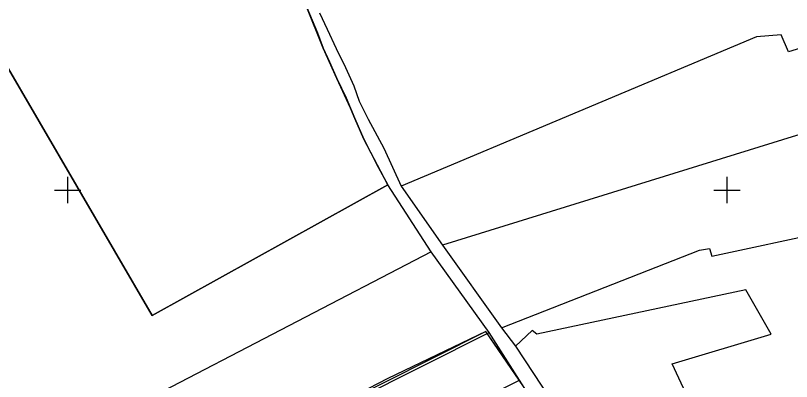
# Model space of a CAD drawing. Header units: millimetres. Extents: x 553705 to 560987, y 1303667 to 1309938.
# Drawn here: x 556945 to 558121, y 1307953 to 1308507 of the extents above; entities that cross this region are included whole.
import ezdxf

# ---------------------------------------------------------------- set-up
doc = ezdxf.new("R2010")
doc.units = ezdxf.units.MM
for name, color, linetype in [('2', 7, 'Continuous'), ('42', 7, 'Continuous'), ('CVL_CUADCON_LIN', 8, 'Continuous')]:
    doc.layers.add(name, color=color, linetype=linetype)

# ---------------------------------------------------------------- blocks, each defined once
blk = doc.blocks.new('COORD')
at = {"layer": '42', "color": 2, "linetype": 'Continuous'}
for p, q in [((0, -2), (0, 2)), ((-2, 0), (2, 0))]:
    blk.add_line(p, q, dxfattribs=at)
blk = doc.blocks.new('COORD$')
at = {"layer": '42', "color": 2, "linetype": 'Continuous'}
blk.add_blockref('COORD', (0, 0), dxfattribs=at)

msp = doc.modelspace()

# ---------------------------------------------------------------- linework, layer by layer
at = {"color": 1}
msp.add_lwpolyline([(557657.967, 1308028.85), (557509.02, 1307957.543), (557299.956, 1307849.708), (557138.645, 1307770.292), (556951.484, 1307673.649), (556959.633, 1307656.72), (556968.694, 1307649.799), (557031.499, 1307614.393), (557708.636, 1307954.839)], close=True, dxfattribs=at)
at = {"layer": '2', "color": 1, "linetype": 'Continuous'}
for p, q in [((557575.018, 1308149.554), (557509.004, 1308250.911)), ((557529.593, 1308248.776), (557592.218, 1308159.361)), ((557575.018, 1308149.554), (556915.106, 1307807.132)), ((557662.773, 1308027.226), (557575.018, 1308149.554)), ((557592.218, 1308159.361), (557681.769, 1308034.5)), ((557681.769, 1308034.5), (557702.547, 1308006.392)), ((556951.654, 1307671.174), (557662.773, 1308027.226)), ((557719.55, 1307938.53), (557662.773, 1308027.226)), ((557702.547, 1308006.392), (557828.12, 1307817.888))]:
    msp.add_line(p, q, dxfattribs=at)
for points in [[(560245.045, 1309742.285), (559394.795, 1309622.762), (559386.701, 1309618.117), (558972.695, 1309513.877), (558653.285, 1309533.859), (558649.874, 1309409.311), (558672.433, 1309345.82), (558688.663, 1309349.254), (558707.061, 1309299.228), (558758.049, 1309308.019), (558752.109, 1309181.923), (558752.563, 1309154.425), (558707.044, 1309022.426), (558704.976, 1308922.844), (558652.551, 1308902.074), (558700.219, 1308704.065), (558547.249, 1308608.684), (558454.276, 1308575.637), (558454.42, 1308555.776), (558116.605, 1308452.369), (558105.751, 1308478.006), (558068.433, 1308475.431), (557529.593, 1308248.776)], [(560297.399, 1309179.657), (559791.443, 1309146.02), (559247.812, 1308984.263), (558574.686, 1308607.874), (558633.879, 1308466.485), (558128.701, 1308325.901), (557592.218, 1308159.361)], [(557509.004, 1308250.911), (557151.557, 1308053.136), (556865.804, 1308543.453), (556591.521, 1308853.821)], [(557386.402, 1308519.651), (557402.431, 1308481.066), (557411.233, 1308458.215), (557420.784, 1308437.152), (557431.888, 1308412.026), (557445.818, 1308382.593), (557458.997, 1308351.626), (557472.688, 1308320.154), (557494.585, 1308277.794), (557509.004, 1308250.911), (557509.004, 1308250.911)], [(557405.766, 1308511.395), (557417.375, 1308486.782), (557431.05, 1308457.347), (557444.973, 1308428.932), (557457.367, 1308401.015), (557465.665, 1308377.651), (557479.58, 1308350.255), (557503.265, 1308306.635), (557529.593, 1308248.776)], [(557681.769, 1308034.5), (557981.636, 1308152.133), (557997.114, 1308154.288), (558000.243, 1308143.107), (558174.973, 1308180.085), (558177.179, 1308191.052), (558600.905, 1308320.831)], [(557828.12, 1307817.888), (557997.763, 1307855.846), (557940.476, 1307979.679), (558090.511, 1308024.618), (558051.921, 1308092.061), (557734.924, 1308024.718), (557728.278, 1308030.524), (557702.547, 1308006.392)]]:
    msp.add_lwpolyline(points, dxfattribs=at)
at = {"layer": 'CVL_CUADCON_LIN', "color": 1, "ltscale": 0.5, "flags": 128}
for points in [[(557151.557, 1308053.136), (557509.004, 1308250.911), (557472.688, 1308320.154), (557458.997, 1308351.626), (557452.407, 1308367.11), (557431.888, 1308412.026), (557411.233, 1308458.215), (557386.402, 1308519.651), (557368.133, 1308552.107), (557357.551, 1308575.2), (557298.18, 1308671.26), (557281.184, 1308703.216), (557269.829, 1308727.831), (557259.683, 1308760.858), (557255.423, 1308787.818), (557253.593, 1308934.481), (557250.774, 1309007.798), (557247.227, 1309041.385), (556591.521, 1308853.821), (556865.804, 1308543.453)], [(557886.727, 1307690.031), (557821.488, 1307791.272), (557789.139, 1307830.991), (557734.466, 1307907.515), (557715.134, 1307945.347), (557657.967, 1308028.85), (556951.484, 1307673.649), (556959.633, 1307656.72), (557042.059, 1307608.44), (557100.372, 1307572.949), (557145.589, 1307548.344), (557259.154, 1307484.336), (557272.215, 1307477.45), (557276.732, 1307474.124)], [(557886.727, 1307690.031), (557821.488, 1307791.272), (557789.139, 1307830.991), (557734.466, 1307907.515), (557715.134, 1307945.347), (557657.967, 1308028.85), (557509.02, 1307957.543), (557299.956, 1307849.708), (557138.645, 1307770.292), (556951.484, 1307673.649), (556959.633, 1307656.72), (557042.059, 1307608.44), (557100.372, 1307572.949), (557145.589, 1307548.344), (557259.154, 1307484.336), (557272.215, 1307477.45), (557276.732, 1307474.124)]]:
    msp.add_lwpolyline(points, close=True, dxfattribs=at)
at = {"layer": 'CVL_CUADCON_LIN', "color": 1, "lineweight": 0, "ltscale": 0.5, "flags": 128}
msp.add_lwpolyline([(557299.956, 1307849.708), (557509.02, 1307957.543), (557657.967, 1308028.85), (557715.134, 1307945.347)], dxfattribs=at)

# ---------------------------------------------------------------- block references
at = {"layer": '42', "color": 1, "linetype": 'Continuous', "xscale": 10, "yscale": 10}
msp.add_blockref('COORD$', (557023.645, 1308243.022), dxfattribs=at)
at = {"layer": '42', "color": 2, "linetype": 'Continuous', "xscale": 10, "yscale": 10}
msp.add_blockref('COORD$', (558023.645, 1308243.022), dxfattribs=at)

doc.saveas('drawing.dxf')
